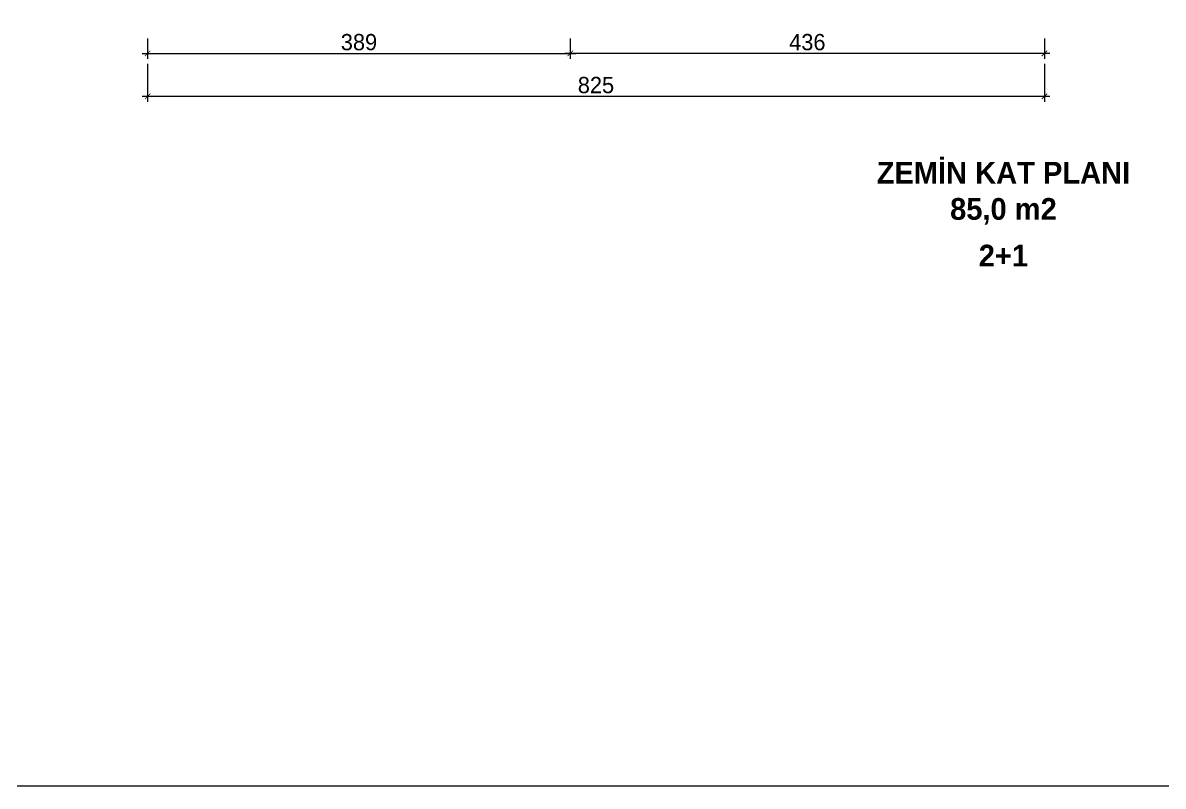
# Model space of a CAD drawing. Header units: inches. Extents: x 321 to 21697, y 7 to 6462.
# Drawn here: x 1197 to 2247, y 7 to 710 of the extents above; entities that cross this region are included whole.
import ezdxf

# ---------------------------------------------------------------- set-up
doc = ezdxf.new("R2010")
doc.units = ezdxf.units.IN
doc.header["$MEASUREMENT"] = 0
doc.styles.add('DIŞ ÖLÇÜ', font='FRAMDCN.TTF', dxfattribs={"height": 15})
doc.styles.get("Standard").update_dxf_attribs({"font": 'arial.ttf'})
doc.dimstyles.new('YAZI STİLİ', dxfattribs={"dimscale": 0.5, "dimtxt": 15, "dimasz": 10, "dimexe": 10, "dimexo": 10, "dimgap": 5, "dimtad": 1, "dimdec": 0, "dimtxsty": 'DIŞ ÖLÇÜ', "dimblk": 'ARCHTICK', "dimcen": 2.5, "dimdle": 10, "dimadec": 0, "dimazin": 0, "dimtfac": 1, "dimtdec": 0, "dimtix": 1, "dimtmove": 0, "dimatfit": 3, "dimldrblk": 'ARCHTICK', "dimfxl": 60, "dimfxlon": 1, "dimlwd": -1, "dimlwe": -1, "dimarcsym": 0})

# ---------------------------------------------------------------- blocks, each defined once
blk = doc.blocks.new('_ArchTick')
at = {"color": 0, "linetype": 'ByBlock', "const_width": 0.15}
blk.add_lwpolyline([(-0.5, -0.5), (0.5, 0.5)], dxfattribs=at)
blk = doc.blocks.new('*D443')
at = {"color": 0, "transparency": 16777216}
for p, q in [((1312.3, 695.3), (1312.3, 676.5)), ((1701.3, 695.3), (1701.3, 676.5)), ((1307.3, 681.5), (1706.3, 681.5))]:
    blk.add_line(p, q, dxfattribs=at)
at = {"layer": 'Defpoints', "color": 0, "transparency": 16777216}
for p in [(1312.3, 700.3), (1701.3, 700.3), (1701.3, 681.5)]:
    blk.add_point(p, dxfattribs=at)
at = {"color": 0, "transparency": 16777216, "xscale": 5, "yscale": 5, "zscale": 5, "rotation": 180}
blk.add_blockref('_ArchTick', (1312.3, 681.5), dxfattribs=at)
at = {"color": 0, "transparency": 16777216, "xscale": 5, "yscale": 5, "zscale": 5}
blk.add_blockref('_ArchTick', (1701.3, 681.5), dxfattribs=at)
at = {"color": 0, "transparency": 16777216, "insert": (1506.8, 691.8), "char_height": 15, "attachment_point": 5, "style": 'DIŞ ÖLÇÜ'}
blk.add_mtext('389', dxfattribs=at)
blk = doc.blocks.new('*D444')
at = {"color": 0, "transparency": 16777216}
for p, q in [((1701.3, 695.3), (1701.3, 676.5)), ((2137.6, 695.3), (2137.6, 676.5)), ((2142.6, 681.5), (1696.3, 681.5))]:
    blk.add_line(p, q, dxfattribs=at)
at = {"layer": 'Defpoints', "color": 0, "transparency": 16777216}
for p in [(1701.3, 700.3), (2137.6, 700.3), (1701.3, 681.5)]:
    blk.add_point(p, dxfattribs=at)
at = {"color": 0, "transparency": 16777216, "xscale": 5, "yscale": 5, "zscale": 5, "rotation": 180}
blk.add_blockref('_ArchTick', (1701.3, 681.5), dxfattribs=at)
at = {"color": 0, "transparency": 16777216, "xscale": 5, "yscale": 5, "zscale": 5}
blk.add_blockref('_ArchTick', (2137.6, 681.5), dxfattribs=at)
at = {"color": 0, "transparency": 16777216, "insert": (1919.4, 691.8), "char_height": 15, "attachment_point": 5, "style": 'DIŞ ÖLÇÜ'}
blk.add_mtext('436', dxfattribs=at)
blk = doc.blocks.new('*D446')
at = {"color": 0, "transparency": 16777216}
for p, q in [((1312.3, 672), (1312.3, 637)), ((2137.6, 672), (2137.6, 637)), ((1307.3, 642), (2142.6, 642))]:
    blk.add_line(p, q, dxfattribs=at)
at = {"layer": 'Defpoints', "color": 0, "transparency": 16777216}
for p in [(1312.3, 695.3), (2137.6, 695.3), (2137.6, 642)]:
    blk.add_point(p, dxfattribs=at)
at = {"color": 0, "transparency": 16777216, "xscale": 5, "yscale": 5, "zscale": 5, "rotation": 180}
blk.add_blockref('_ArchTick', (1312.3, 642), dxfattribs=at)
at = {"color": 0, "transparency": 16777216, "xscale": 5, "yscale": 5, "zscale": 5}
blk.add_blockref('_ArchTick', (2137.6, 642), dxfattribs=at)
at = {"color": 0, "transparency": 16777216, "insert": (1724.9, 652.3), "char_height": 15, "attachment_point": 5, "style": 'DIŞ ÖLÇÜ'}
blk.add_mtext('825', dxfattribs=at)

msp = doc.modelspace()

# ---------------------------------------------------------------- linework, layer by layer
msp.add_lwpolyline([(321.2, 2529.5), (2993.1, 2529.5), (2993.1, 7), (321.2, 7)], close=True)

# ---------------------------------------------------------------- texts
at = {"char_height": 20, "attachment_point": 1}
for s, insert in [('\\pxqc;{\\fFranklin Gothic Medium Cond|b1|i0|c162|p34;ZEMİN KAT PLANI \\P85,0 m2}', (1851.8, 581.7)), ('\\pxqc;{\\fFranklin Gothic Medium Cond|b1|i0|c162|p34;\\C252;\\c9999763;2+1}', (1851.8, 505.4))]:
    msp.add_mtext_dynamic_manual_height_columns(s, width=496.116, gutter_width=12.5, heights=[0], dxfattribs=dict(at, insert=insert))

# ---------------------------------------------------------------- dimensions: what is measured, and where the dimension line sits
for base, p1, p2, picture, middle in [((1701.3, 681.5), (1312.3, 700.3), (1701.3, 700.3), '*D443', (1506.8, 691.8)), ((2137.6, 642), (1312.3, 695.3), (2137.6, 695.3), '*D446', (1724.9, 652.3)), ((1701.3, 681.5), (2137.6, 700.3), (1701.3, 700.3), '*D444', (1919.4, 691.8))]:
    dim = msp.add_linear_dim(base=base, p1=p1, p2=p2, dimstyle='YAZI STİLİ')
    dim.commit()
    dim.dimension.update_dxf_attribs({"geometry": picture, "text_midpoint": middle})

doc.saveas('drawing.dxf')
